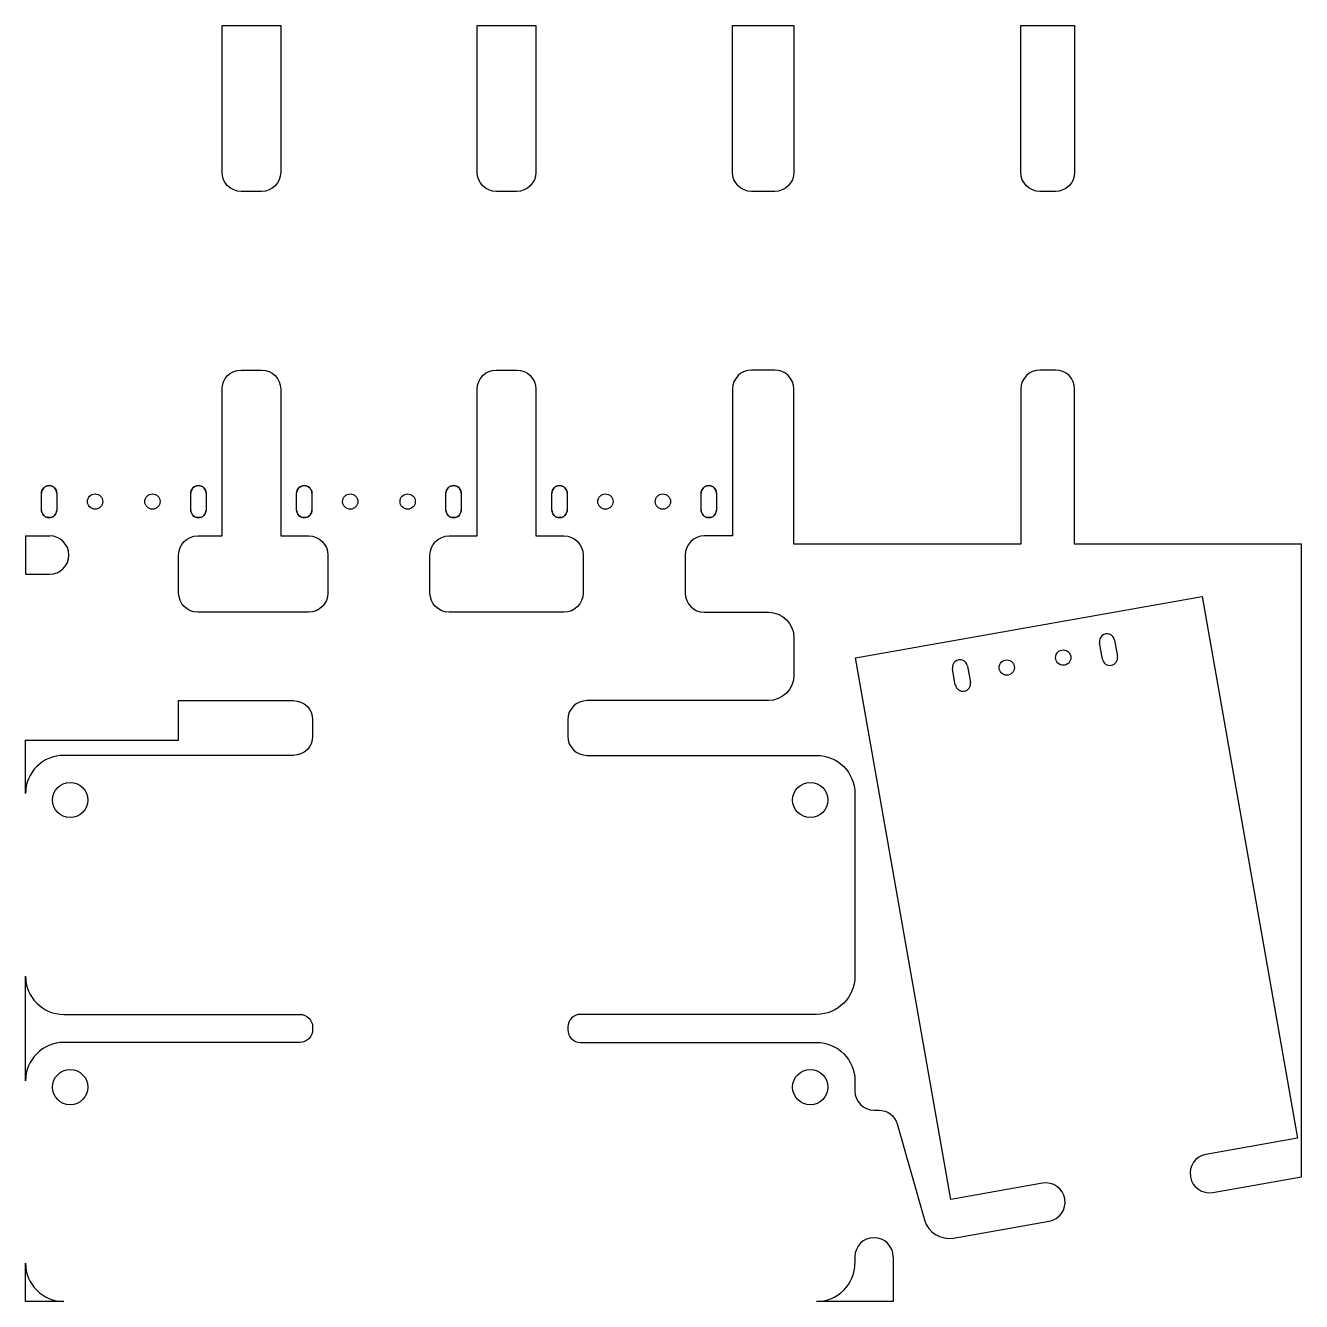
# Model space of a CAD drawing. Header units: millimetres. Extents: x 0 to 100, y 0 to 100.
import ezdxf

# ---------------------------------------------------------------- set-up
doc = ezdxf.new("R2010")
doc.units = ezdxf.units.MM
doc.layers.get('0').update_dxf_attribs({"linetype": 'CONTINUOUS'})

msp = doc.modelspace()

# ---------------------------------------------------------------- linework, layer by layer
for p, q in [((1.25, 62.03), (1.25, 63.34)), ((2.45, 63.34), (2.45, 62.03)), ((12.95, 62.03), (12.95, 63.34)), ((14.15, 63.34), (14.15, 62.03)), ((21.25, 62.03), (21.25, 63.34)), ((22.45, 63.34), (22.45, 62.03)), ((32.95, 62.03), (32.95, 63.34)), ((34.15, 63.34), (34.15, 62.03)), ((41.25, 62.03), (41.25, 63.34)), ((42.45, 63.34), (42.45, 62.03)), ((52.95, 62.03), (52.95, 63.34)), ((54.15, 63.34), (54.15, 62.03)), ((0, 60), (1.9, 60)), ((0, 60), (0, 57)), ((3.4, 58.5), (3.4, 58.5)), ((0, 57), (1.9, 57)), ((84.4, 50.34), (84.17, 51.62)), ((85.35, 51.83), (85.58, 50.55)), ((72.87, 48.31), (72.65, 49.59)), ((73.83, 49.8), (74.06, 48.52)), ((66.5, 5), (66.5, 5)), ((0, 0), (0, 3)), ((65, 3.5), (65, 3)), ((68, 3.5), (68, 0)), ((3, 0), (0, 0)), ((68, 0), (62, 0))]:
    msp.add_line(p, q)
for points in [[(18.5, 87), (16.9, 87, -0.41421), (15.4, 88.5), (15.4, 100), (20, 100), (20, 88.5, -0.41421)], [(40, 100), (40, 88.5, -0.41421), (38.5, 87), (36.9, 87, -0.41421), (35.4, 88.5), (35.4, 100)], [(60.22, 88.5, -0.41421), (58.72, 87), (56.9, 87, -0.41421), (55.4, 88.5), (55.4, 100), (60.22, 100)], [(78, 88.5), (78, 100), (82.22, 100), (82.22, 88.5, -0.41421), (80.72, 87), (79.5, 87, -0.41421)], [(22.2, 60, -0.41421), (23.7, 58.5), (23.7, 55.52, -0.41421), (22.2, 54.02), (13.5, 54.02, -0.41421), (12, 55.52), (12, 57), (12, 58.5, -0.41421), (13.5, 60), (13.9, 60), (15.4, 60), (15.4, 61.5), (15.4, 71.5, -0.41421), (16.9, 73), (18.5, 73, -0.41421), (20, 71.5), (20, 61.5), (20, 60), (21.5, 60)], [(43.7, 55.52, -0.41421), (42.2, 54.02), (33.2, 54.02, -0.41421), (31.7, 55.52), (31.7, 58.5, -0.41421), (33.2, 60), (33.9, 60), (35.4, 60), (35.4, 61.5), (35.4, 71.5, -0.41421), (36.9, 73), (38.5, 73, -0.41421), (40, 71.5), (40, 61.5), (40, 60), (41.5, 60), (42.2, 60, -0.41421), (43.7, 58.5)], [(42.5, 21.5), (42.5, 21.3, 0.41421), (43.5, 20.3), (62, 20.3, -0.41421), (65, 17.3), (65, 16.5, 0.41421), (66.5, 15), (66.87, 15, -0.33484), (68.31, 13.91), (70.46, 6.39, 0.38411), (72.73, 4.97), (80.23, 6.29, 0.41421), (81.45, 8.03), (81.45, 8.05, 0.41421), (79.71, 9.27), (72.52, 8), (65.04, 50.45), (92.22, 55.24), (99.7, 12.79), (92.51, 11.53, 0.41421), (91.29, 9.79), (91.3, 9.76, 0.41421), (93.04, 8.55), (100, 9.77), (100, 59.36), (82.22, 59.36), (82.22, 71.5, 0.41421), (80.72, 73), (79.5, 73, 0.41421), (78, 71.5), (78, 59.36), (60.22, 59.36), (60.22, 71.5, 0.41421), (58.72, 73), (56.9, 73, 0.41421), (55.4, 71.5), (55.4, 60), (53.2, 60, 0.41421), (51.7, 58.5), (51.7, 55.52, 0.41421), (53.2, 54.02), (58.22, 54.02, -0.41421), (60.22, 52.02), (60.22, 49.09, -0.41421), (58.22, 47.09), (44, 47.09, 0.41421), (42.5, 45.59), (42.5, 44.3, 0.41421), (44, 42.8), (62, 42.8, -0.41421), (65, 39.8), (65, 25.5, -0.41421), (62, 22.5), (43.5, 22.5, 0.41421)], [(2.45, 62.03, -1), (1.25, 62.03), (1.25, 63.34, -1), (2.45, 63.34)], [(12.95, 63.34, -1), (14.15, 63.34), (14.15, 62.03, -1), (12.95, 62.03)], [(21.25, 63.34, -1), (22.45, 63.34), (22.45, 62.03, -1), (21.25, 62.03)], [(32.95, 63.34, -1), (34.15, 63.34), (34.15, 62.03, -1), (32.95, 62.03)], [(41.25, 63.34, -1), (42.45, 63.34), (42.45, 62.03, -1), (41.25, 62.03)], [(54.15, 62.03, -1), (52.95, 62.03), (52.95, 63.34, -1), (54.15, 63.34)], [(0, 44), (12, 44), (12, 47.09), (21, 47.09, -0.41421), (22.5, 45.59), (22.5, 44.3, -0.41421), (21, 42.8), (3, 42.8, 0.41421), (0, 39.8)], [(22.5, 21.3, -0.41421), (21.5, 20.3), (3, 20.3, 0.41421), (0, 17.3), (0, 25.5, 0.41421), (3, 22.5), (21.5, 22.5, -0.41421), (22.5, 21.5)]]:
    msp.add_lwpolyline(points, format="xyb", close=True)
for centre, radius in [((5.45, 62.69), 0.6), ((9.95, 62.69), 0.6), ((25.45, 62.69), 0.6), ((29.95, 62.69), 0.6), ((45.45, 62.69), 0.6), ((49.95, 62.69), 0.6), ((81.33, 50.46), 0.6), ((76.9, 49.68), 0.6), ((3.5, 39.3), 1.38), ((61.5, 39.3), 1.38), ((3.5, 16.8), 1.38), ((61.5, 16.8), 1.38)]:
    msp.add_circle(centre, radius)
for centre, radius, start, end in [((1.85, 63.34), 0.6, 0, 180), ((13.55, 63.34), 0.6, 0, 180), ((21.85, 63.34), 0.6, 0, 180), ((33.55, 63.34), 0.6, 0, 180), ((41.85, 63.34), 0.6, 0, 180), ((53.55, 63.34), 0.6, 0, 180), ((1.85, 62.03), 0.6, -180, 0), ((13.55, 62.03), 0.6, -180, 0), ((21.85, 62.03), 0.6, -180, 0), ((33.55, 62.03), 0.6, -180, 0), ((41.85, 62.03), 0.6, -180, 0), ((53.55, 62.03), 0.6, -180, 0), ((1.9, 58.5), 1.5, 0, 90), ((1.9, 58.5), 1.5, 270, 360), ((84.76, 51.73), 0.6, 10, 190), ((73.24, 49.7), 0.6, 10, 190), ((84.99, 50.45), 0.6, -170, 10), ((73.47, 48.42), 0.6, -170, 10), ((66.5, 3.5), 1.5, 90, 180), ((66.5, 3.5), 1.5, 0, 90), ((3, 3), 3, 180, 270), ((62, 3), 3, -90, 0)]:
    msp.add_arc(centre, radius, start, end)

doc.saveas('drawing.dxf')
